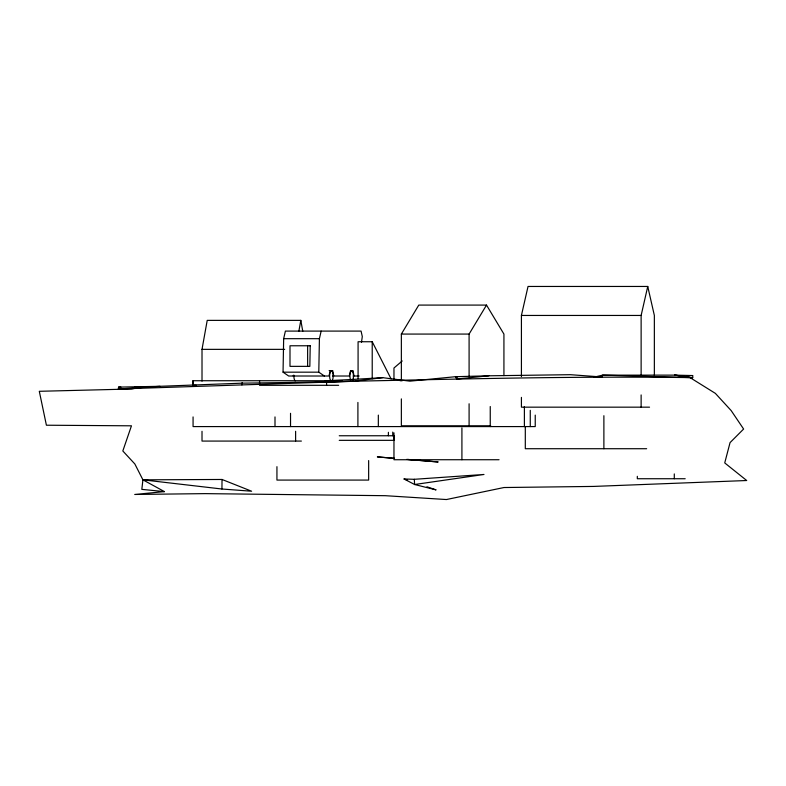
<?xml version="1.0" encoding="UTF-8"?>
<svg xmlns="http://www.w3.org/2000/svg" width="786" height="786" viewBox="0 0 786 786"><rect width="100%" height="100%" fill="white"/><g stroke="black" fill="none" stroke-linecap="round" stroke-linejoin="round"><path stroke-width="1.18" d="M222.025 479.47L251.608 491.221L221.937 489.01L222.025 479.47L142.914 479.833L134.838 463.956L122.822 450.977L131.459 425.815L46.403 425.216L39.3 391.3L131.763 388.991L140.723 387.115L134.887 387.115M330.297 370.589L328.941 376.013L288.649 376.013L283.048 372.171L283.658 338.687L285.387 331.093L361.069 331.093L362.297 336.575L361.472 342.283M324.402 376.013L318.792 372.171L319.411 338.687L321.14 331.093M241.99 382.772L241.911 384.914L118.362 389.001L118.558 387.125L160.02 386.299L242.432 383.155C392.519 381.298 542.586 375.472 692.702 377.644L692.81 375.551L674.545 375.128L602.538 375.158L594 377.162L602.312 377.025L602.538 375.158L692.702 377.644L674.545 375.128L682.553 376.072M602.312 377.025L570.4 374.686L488.882 375.796L455.458 376.7L409.909 381.161L382.635 377.663L353.012 379.422L352.904 381.318L241.911 384.914L242.432 383.155M142.914 479.833L141.824 489.373L164.441 491.604L142.914 479.833L221.937 489.01M202.012 381.151L202.012 349.357L207.219 320.374L300.812 320.374L302.767 331.24M298.867 331.24L300.812 320.374M488.882 375.796L456.754 379.009L457.138 377.054M521.423 376.592L521.423 315.451L528.035 286.458L647.743 286.458L654.355 315.451L654.355 375.374M641.13 375.374L641.13 315.451L647.743 286.458M293.198 376.013L293.365 375.335M401.361 380.542L401.361 334.07L418.781 305.086L486.514 305.086L503.924 334.07L503.924 375.649M469.095 376.877L469.095 334.07L486.514 305.086M402.226 360.961L393.963 368.015L393.963 379.019M382.635 377.663L352.904 381.318L327.153 381.849M164.441 491.604L134.72 494.463L204.999 493.628L385.366 495.691L446.419 499.542L503.973 487.526L593.43 486.426L746.7 480.521L724.731 462.925L730.056 442.616L743.615 429.038L731.167 410.587L715.358 393.364L689.342 377.172L687.082 376.808M414.32 479.303L483.98 474.469L414.595 484.51L404.063 478.979L414.32 479.303L414.595 484.51L436.083 489.894L426.936 486.78M118.362 389.001L160.02 386.299M325.286 380.817L353.012 379.422M521.423 315.451L641.13 315.451M401.361 334.07L469.095 334.07M283.658 338.687L319.411 338.687M391.074 378.872L372.22 341.743L358.082 341.743L358.082 378.764M202.012 349.357L284.67 349.357M329.157 370.589L332.733 370.589L333.745 376.013M283.048 372.171L318.792 372.171M332.547 376.013L349.23 376.013L350.585 370.589L353.022 370.589L354.024 376.013M353.209 376.013L359.163 376.013M341.979 380.729L192.884 380.729L192.884 385.307L196.294 385.307M400.064 380.729L402.206 380.729M338.628 385.307L259.557 385.307L259.557 380.729M118.558 387.125L120.897 387.125M649.541 407.168L521.423 407.168L521.423 397.382M490.719 425.786L401.361 425.786L401.361 398.885M339.247 435.758L394.199 435.758L394.199 440.337L339.247 440.337M301.392 441.074L202.012 441.074L202.012 431.298M646.652 448.718L525.303 448.718L525.303 426.71M499.051 459.731L393.963 459.731L393.963 432.831M685.186 478.733L637.318 478.733L637.318 476.326M394.493 458.405L377.359 456.892L394.375 458.317M406.627 459.397L438.156 461.962L407.757 459.427M404.063 478.979L407.492 480.148M455.458 376.7L456.754 379.009M674.29 473.919L674.29 478.733M641.13 394.936L641.13 407.168M603.884 415.706L603.884 448.718M535.237 415.116L535.237 426.582L193.071 426.582L193.071 416.924M530.265 410.341L530.265 426.582M524.39 406.519L524.39 426.582M490.248 406.519L490.248 426.582M469.095 403.778L469.095 425.786M461.913 427.938L461.913 459.731M392.745 432.084L392.745 435.758M388.392 432.31L388.392 435.758M378.331 415.116L378.331 426.582M372.22 341.743L372.22 378.764M368.654 460.567L368.654 480.079L276.937 480.079L276.937 466.668M357.905 402.442L357.905 426.582M326.583 380.729L326.583 385.307M307.631 345.771L307.631 366.355M295.615 431.298L295.615 441.074M290.535 413.308L290.535 426.582M275.002 416.924L275.002 426.582M193.071 380.729L193.071 385.553M350.585 379.933A5.011 1.769 90 0 1 350.418 372.505A5.011 1.769 90 0 1 353.052 372.81A5.011 1.769 90 0 1 352.668 380.178M330.935 380.856A5.011 1.769 -90 0 1 329.943 373.173A5.011 1.769 -90 0 1 332.832 373.055A5.011 1.769 -90 0 1 331.918 380.807M295.192 380.856A5.011 1.769 -90 0 1 293.905 375.187M310.224 345.771L309.841 366.355L289.995 366.355L289.995 345.771L310.224 345.771"/></g></svg>
